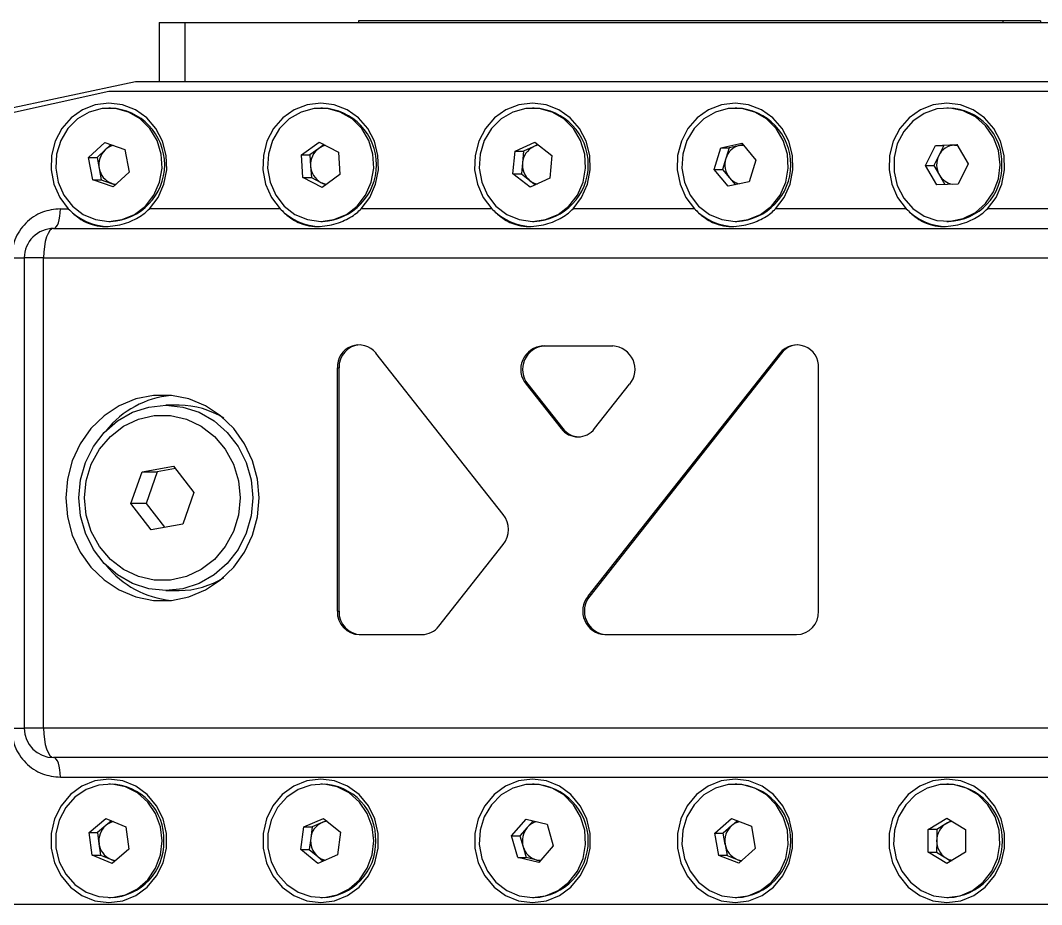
# Model space of a CAD drawing. Header units: centimetres. Extents: x 470464 to 524273, y 49611 to 59074.
# Drawn here: x 490463.28 to 490473.7, y 55528.73 to 55537.75 of the extents above; entities that cross this region are included whole.
import ezdxf

# ---------------------------------------------------------------- set-up
doc = ezdxf.new("R2010")
doc.units = ezdxf.units.CM
doc.header["$MEASUREMENT"] = 0
doc.layers.add('vinç', color=7, linetype='Continuous')

# ---------------------------------------------------------------- blocks, each defined once
blk = doc.blocks.new('JKKÖGÖ')
at = {"color": 2, "linetype": 'Continuous', "lineweight": 25}
for p, q in [((-34329.98, 51666.45), (-34329.98, 51783.47)), ((-34316.98, 51783.37), (-34316.98, 51659.71)), ((-34400.98, 51674.13), (-34400.98, 51781.26)), ((-34399.98, 51671.4), (-34399.98, 51778.52)), ((-34406.98, 51679.17), (-34406.98, 51776.9)), ((-34387.98, 51774.38), (-34387.98, 51761.05)), ((-34385.98, 51665.76), (-34385.98, 51774.58)), ((-34331.98, 51774.58), (-34331.98, 51665.76)), ((-34382.98, 51664.74), (-34382.98, 51773.55)), ((-34334.98, 51773.55), (-34334.98, 51664.74)), ((-34407.18, 51766.48), (-34407.18, 51762.64)), ((-34407.18, 51766.48), (-34406.98, 51766.48)), ((-34407.18, 51762.64), (-34407.18, 51696.86)), ((-34407.18, 51762.64), (-34406.98, 51762.64)), ((-34394.53, 51757.94), (-34392.56, 51759.09)), ((-34392.56, 51759.09), (-34390.51, 51758.06)), ((-34325.81, 51756.91), (-34324.64, 51758.8)), ((-34324.64, 51758.8), (-34322.32, 51758.8)), ((-34322.32, 51758.8), (-34321.16, 51756.9)), ((-34394.46, 51755.76), (-34394.53, 51757.94)), ((-34394.5, 51757.96), (-34394.49, 51757.7)), ((-34394.49, 51757.7), (-34394.46, 51756.61)), ((-34390.51, 51758.06), (-34390.44, 51755.88)), ((-34398.27, 51757.09), (-34398.27, 51756.91)), ((-34394.46, 51755.76), (-34394.46, 51756.61)), ((-34394.46, 51756.61), (-34393.43, 51756.1)), ((-34391.43, 51756.16), (-34390.47, 51756.72)), ((-34386.7, 51756.91), (-34386.7, 51757.09)), ((-34329.27, 51757.09), (-34329.27, 51756.91)), ((-34324.65, 51755.02), (-34325.81, 51756.91)), ((-34325.23, 51756.82), (-34325.54, 51757.34)), ((-34325.23, 51756.82), (-34324.65, 51755.88)), ((-34321.16, 51756.9), (-34322.33, 51755.02)), ((-34322.33, 51755.87), (-34321.75, 51756.82)), ((-34321.75, 51756.82), (-34321.43, 51757.33)), ((-34317.7, 51756.91), (-34317.7, 51757.09)), ((-34392.41, 51754.73), (-34394.46, 51755.76)), ((-34393.43, 51756.1), (-34392.41, 51755.58)), ((-34392.41, 51755.58), (-34391.43, 51756.16)), ((-34390.44, 51755.88), (-34392.41, 51754.73)), ((-34392.41, 51754.73), (-34392.41, 51755.58)), ((-34324.65, 51755.88), (-34324.65, 51755.02)), ((-34324.65, 51755.88), (-34323.49, 51755.88)), ((-34323.49, 51755.88), (-34322.33, 51755.87)), ((-34322.33, 51755.02), (-34322.33, 51755.87)), ((-34322.33, 51755.02), (-34324.65, 51755.02)), ((-34387.98, 51752.77), (-34387.98, 51739.44)), ((-34346.91, 51743.81), (-34371.74, 51743.81)), ((-34344.53, 51722), (-34344.53, 51741.58)), ((-34407.21, 51740.66), (-34407.18, 51740.66)), ((-34373.26, 51739.87), (-34373.26, 51740.04)), ((-34373.26, 51740.04), (-34348.44, 51720.47)), ((-34373.26, 51739.87), (-34348.44, 51720.29)), ((-34394.69, 51735.98), (-34392.96, 51737.43)), ((-34392.96, 51737.43), (-34390.75, 51736.75)), ((-34390.75, 51736.75), (-34390.28, 51734.61)), ((-34325.77, 51734.92), (-34324.98, 51736.97)), ((-34324.98, 51736.97), (-34322.69, 51737.35)), ((-34322.69, 51737.35), (-34321.2, 51735.68)), ((-34394.22, 51733.84), (-34394.69, 51735.98)), ((-34394.53, 51736.11), (-34394.45, 51735.77)), ((-34394.45, 51735.77), (-34394.22, 51734.7)), ((-34321.2, 51735.68), (-34321.99, 51733.63)), ((-34321.6, 51735.51), (-34321.43, 51735.93)), ((-34398.27, 51735.47), (-34398.27, 51735.3)), ((-34394.22, 51733.84), (-34394.22, 51734.7)), ((-34394.22, 51734.7), (-34393.11, 51734.36)), ((-34392.01, 51734.02), (-34391.15, 51734.74)), ((-34390.28, 51734.61), (-34392.01, 51733.16)), ((-34391.15, 51734.74), (-34390.44, 51735.33)), ((-34386.7, 51735.3), (-34386.7, 51735.47)), ((-34329.27, 51735.47), (-34329.27, 51735.3)), ((-34324.28, 51733.25), (-34325.77, 51734.92)), ((-34325.54, 51735.51), (-34325.02, 51734.94)), ((-34325.02, 51734.94), (-34324.28, 51734.1)), ((-34321.99, 51734.48), (-34321.6, 51735.51)), ((-34317.7, 51735.3), (-34317.7, 51735.47)), ((-34392.01, 51733.16), (-34394.22, 51733.84)), ((-34393.11, 51734.36), (-34392.01, 51734.02)), ((-34392.01, 51733.16), (-34392.01, 51734.02)), ((-34323.13, 51734.29), (-34324.28, 51734.1)), ((-34324.28, 51733.25), (-34324.28, 51734.1)), ((-34321.99, 51733.63), (-34324.28, 51733.25)), ((-34323.13, 51734.29), (-34321.99, 51734.48)), ((-34321.99, 51734.48), (-34321.99, 51733.63)), ((-34387.98, 51731.15), (-34387.98, 51718.77)), ((-34365.55, 51720.97), (-34370.08, 51724.54)), ((-34373.98, 51722.83), (-34373.98, 51715.69)), ((-34348.44, 51720.29), (-34348.44, 51720.47)), ((-34370.08, 51714.15), (-34365.55, 51717.72)), ((-34370.08, 51713.98), (-34365.55, 51717.55)), ((-34365.55, 51717.55), (-34365.55, 51717.72)), ((-34394.79, 51714.85), (-34393.43, 51716.61)), ((-34393.43, 51716.61), (-34391.12, 51716.39)), ((-34391.12, 51716.39), (-34390.18, 51714.4)), ((-34325.7, 51713.98), (-34325.18, 51716.11)), ((-34325.18, 51716.11), (-34322.97, 51716.75)), ((-34322.97, 51716.75), (-34321.27, 51715.26)), ((-34398.27, 51714.8), (-34398.27, 51714.62)), ((-34393.85, 51712.86), (-34394.79, 51714.85)), ((-34394.54, 51715.17), (-34394.32, 51714.71)), ((-34390.86, 51714.37), (-34390.43, 51714.93)), ((-34386.7, 51714.62), (-34386.7, 51714.8)), ((-34329.27, 51714.8), (-34329.27, 51714.62)), ((-34321.27, 51715.26), (-34321.79, 51713.14)), ((-34321.53, 51715.06), (-34321.79, 51713.99)), ((-34321.53, 51715.06), (-34321.44, 51715.41)), ((-34317.7, 51714.62), (-34317.7, 51714.8)), ((-34394.32, 51714.71), (-34393.85, 51713.71)), ((-34390.18, 51714.4), (-34391.54, 51712.63)), ((-34391.54, 51713.49), (-34390.86, 51714.37)), ((-34370.08, 51713.98), (-34370.08, 51714.15)), ((-34324, 51712.5), (-34325.7, 51713.98)), ((-34325.53, 51714.69), (-34324.85, 51714.09)), ((-34324.85, 51714.09), (-34324, 51713.35)), ((-34322.89, 51713.67), (-34321.79, 51713.99)), ((-34321.79, 51713.14), (-34321.79, 51713.99)), ((-34393.85, 51712.86), (-34393.85, 51713.71)), ((-34393.85, 51713.71), (-34392.69, 51713.6)), ((-34391.54, 51712.63), (-34393.85, 51712.86)), ((-34392.69, 51713.6), (-34391.54, 51713.49)), ((-34391.54, 51712.63), (-34391.54, 51713.49)), ((-34324, 51713.35), (-34322.89, 51713.67)), ((-34324, 51712.5), (-34324, 51713.35)), ((-34321.79, 51713.14), (-34324, 51712.5)), ((-34356.78, 51711.65), (-34373.26, 51698.65)), ((-34345.38, 51705.07), (-34353.73, 51711.65)), ((-34387.98, 51710.48), (-34387.98, 51697.15)), ((-34344.53, 51696.94), (-34344.53, 51703.36)), ((-34407.18, 51696.86), (-34406.98, 51696.86)), ((-34325.78, 51693.31), (-34324.36, 51695.03)), ((-34324.36, 51695.03), (-34322.06, 51694.73)), ((-34394.8, 51692.86), (-34393.78, 51694.82)), ((-34393.78, 51694.82), (-34391.47, 51694.97)), ((-34391.47, 51694.97), (-34390.17, 51693.16)), ((-34371.74, 51694.88), (-34346.91, 51694.88)), ((-34371.74, 51694.71), (-34371.74, 51694.88)), ((-34371.74, 51694.71), (-34346.91, 51694.71)), ((-34346.91, 51694.71), (-34346.91, 51694.88)), ((-34322.06, 51694.73), (-34321.19, 51692.71)), ((-34398.27, 51693.19), (-34398.27, 51693.01)), ((-34394.54, 51693.35), (-34394.15, 51692.81)), ((-34390.17, 51693.16), (-34391.19, 51691.2)), ((-34391.19, 51692.06), (-34390.68, 51693.04)), ((-34390.68, 51693.04), (-34390.43, 51693.52)), ((-34386.7, 51693.01), (-34386.7, 51693.19)), ((-34329.27, 51693.19), (-34329.27, 51693.01)), ((-34324.91, 51691.29), (-34325.78, 51693.31)), ((-34325.54, 51693.6), (-34325.35, 51693.15)), ((-34325.35, 51693.15), (-34324.91, 51692.14)), ((-34321.9, 51692.71), (-34321.43, 51693.27)), ((-34317.7, 51693.01), (-34317.7, 51693.19)), ((-34393.5, 51691.05), (-34394.8, 51692.86)), ((-34394.15, 51692.81), (-34393.5, 51691.9)), ((-34393.5, 51691.9), (-34392.35, 51691.98)), ((-34393.5, 51691.05), (-34393.5, 51691.9)), ((-34392.35, 51691.98), (-34391.19, 51692.06)), ((-34391.19, 51691.2), (-34391.19, 51692.06)), ((-34324.91, 51691.29), (-34324.91, 51692.14)), ((-34324.91, 51692.14), (-34323.76, 51691.99)), ((-34323.76, 51691.99), (-34322.61, 51691.85)), ((-34321.19, 51692.71), (-34322.61, 51690.99)), ((-34322.61, 51691.85), (-34321.9, 51692.71)), ((-34391.19, 51691.2), (-34393.5, 51691.05)), ((-34322.61, 51690.99), (-34324.91, 51691.29)), ((-34322.61, 51690.99), (-34322.61, 51691.85)), ((-34387.98, 51688.87), (-34387.98, 51675.54)), ((-34361.73, 51678), (-34359.05, 51680.07)), ((-34359.05, 51680.07), (-34355.81, 51678.93)), ((-34400.98, 51679.17), (-34406.98, 51679.17)), ((-34406.98, 51676.54), (-34406.98, 51679.17)), ((-34367.93, 51678.57), (-34367.93, 51677.2)), ((-34355.81, 51678.93), (-34355.24, 51675.71)), ((-34349.03, 51677.2), (-34349.03, 51678.57)), ((-34361.16, 51674.79), (-34361.73, 51678)), ((-34361.49, 51678.19), (-34361.16, 51676.33)), ((-34406.98, 51676.54), (-34400.98, 51676.54)), ((-34361.16, 51674.79), (-34361.16, 51676.33)), ((-34361.16, 51676.33), (-34357.92, 51675.19)), ((-34357.92, 51675.19), (-34355.48, 51677.07)), ((-34355.24, 51675.71), (-34357.92, 51673.65)), ((-34357.92, 51673.65), (-34361.16, 51674.79)), ((-34357.92, 51675.19), (-34357.92, 51673.65)), ((-34395.31, 51647.45), (-34400.98, 51674.13)), ((-34394.02, 51673.04), (-34391.74, 51673.46)), ((-34391.74, 51673.46), (-34390.21, 51671.82)), ((-34324.93, 51673.11), (-34322.63, 51673.43)), ((-34322.63, 51673.43), (-34321.19, 51671.72)), ((-34394.76, 51670.97), (-34394.02, 51673.04)), ((-34325.78, 51671.08), (-34324.93, 51673.11)), ((-34394.48, 51646.39), (-34399.98, 51671.4)), ((-34398.27, 51671.57), (-34398.27, 51671.4)), ((-34394.54, 51671.59), (-34394, 51671.01)), ((-34390.21, 51671.82), (-34390.95, 51669.76)), ((-34390.95, 51670.61), (-34390.58, 51671.65)), ((-34390.58, 51671.65), (-34390.43, 51672.06)), ((-34386.7, 51671.4), (-34386.7, 51671.57)), ((-34329.27, 51671.57), (-34329.27, 51671.4)), ((-34324.34, 51669.37), (-34325.78, 51671.08)), ((-34325.54, 51671.65), (-34325.06, 51671.08)), ((-34325.06, 51671.08), (-34324.34, 51670.22)), ((-34321.19, 51671.72), (-34322.04, 51669.69)), ((-34322.04, 51670.54), (-34321.62, 51671.56)), ((-34321.62, 51671.56), (-34321.43, 51672)), ((-34317.7, 51671.4), (-34317.7, 51671.57)), ((-34393.23, 51669.33), (-34394.76, 51670.97)), ((-34394, 51671.01), (-34393.23, 51670.19)), ((-34393.23, 51670.19), (-34392.09, 51670.4)), ((-34393.23, 51669.33), (-34393.23, 51670.19)), ((-34392.09, 51670.4), (-34390.95, 51670.61)), ((-34390.95, 51669.76), (-34390.95, 51670.61)), ((-34324.34, 51670.22), (-34323.19, 51670.38)), ((-34324.34, 51669.37), (-34324.34, 51670.22)), ((-34323.19, 51670.38), (-34322.04, 51670.54)), ((-34322.04, 51669.69), (-34322.04, 51670.54)), ((-34390.95, 51669.76), (-34393.23, 51669.33)), ((-34322.04, 51669.69), (-34324.34, 51669.37)), ((-34387.98, 51666.45), (-34387.98, 51667.25)), ((-34334.98, 51664.74), (-34382.98, 51664.74)), ((-34382.98, 51664.74), (-34382.98, 51662.76)), ((-34334.98, 51664.74), (-34334.98, 51662.76)), ((-34382.98, 51662.76), (-34334.98, 51662.76)), ((-34382.98, 51661.45), (-34382.98, 51662.76)), ((-34334.98, 51661.45), (-34334.98, 51662.76))]:
    blk.add_line(p, q, dxfattribs=at)
at = {"color": 2, "linetype": 'Continuous', "lineweight": 25, "flags": 128}
for points in [[(-34387.98, 51761.05), (-34389.14, 51761.93), (-34390.49, 51762.52), (-34391.95, 51762.81), (-34393.43, 51762.76), (-34394.87, 51762.39), (-34396.17, 51761.71), (-34397.26, 51760.77), (-34398.09, 51759.61), (-34398.61, 51758.3), (-34398.78, 51756.91), (-34398.61, 51755.52), (-34398.09, 51754.21), (-34397.26, 51753.05), (-34396.17, 51752.11), (-34394.87, 51751.43), (-34393.43, 51751.06), (-34391.95, 51751.01), (-34390.49, 51751.29), (-34389.14, 51751.89), (-34387.98, 51752.77)], [(-34317.18, 51756.91), (-34317.37, 51758.33), (-34317.91, 51759.66), (-34318.77, 51760.83), (-34319.91, 51761.78), (-34321.25, 51762.44), (-34322.73, 51762.79), (-34324.24, 51762.79), (-34325.72, 51762.44), (-34327.06, 51761.78), (-34328.2, 51760.83), (-34329.06, 51759.66), (-34329.6, 51758.33), (-34329.78, 51756.91), (-34329.6, 51755.49), (-34329.06, 51754.16), (-34328.2, 51752.98), (-34327.06, 51752.04), (-34325.72, 51751.37), (-34324.24, 51751.03), (-34322.73, 51751.03), (-34321.25, 51751.37), (-34319.91, 51752.04), (-34318.77, 51752.98), (-34317.91, 51754.16), (-34317.37, 51755.49), (-34317.18, 51756.91)], [(-34392.48, 51762.35), (-34393.92, 51762.17), (-34395.27, 51761.67), (-34396.45, 51760.87), (-34397.37, 51759.82), (-34397.99, 51758.59), (-34398.26, 51757.25), (-34398.17, 51755.89), (-34397.72, 51754.59), (-34396.94, 51753.44), (-34395.89, 51752.51), (-34394.61, 51751.85), (-34393.21, 51751.52), (-34391.76, 51751.52), (-34390.36, 51751.85), (-34389.08, 51752.51), (-34388.03, 51753.44), (-34387.25, 51754.59), (-34386.8, 51755.89), (-34386.71, 51757.25), (-34386.98, 51758.59), (-34387.6, 51759.82), (-34388.52, 51760.87), (-34389.7, 51761.67), (-34391.05, 51762.17), (-34392.48, 51762.35)], [(-34317.7, 51756.91), (-34317.88, 51758.26), (-34318.42, 51759.53), (-34319.27, 51760.63), (-34320.39, 51761.5), (-34321.7, 51762.08), (-34323.12, 51762.33), (-34324.57, 51762.25), (-34325.95, 51761.83), (-34327.17, 51761.1), (-34328.17, 51760.1), (-34328.86, 51758.91), (-34329.22, 51757.59), (-34329.22, 51756.23), (-34328.86, 51754.91), (-34328.17, 51753.71), (-34327.17, 51752.72), (-34325.95, 51751.99), (-34324.57, 51751.57), (-34323.12, 51751.48), (-34321.7, 51751.74), (-34320.39, 51752.32), (-34319.27, 51753.19), (-34318.42, 51754.29), (-34317.88, 51755.56), (-34317.7, 51756.91)], [(-34394.49, 51757.7), (-34394.49, 51757.95), (-34394.48, 51757.97)], [(-34387.98, 51739.44), (-34389.14, 51740.32), (-34390.49, 51740.91), (-34391.95, 51741.19), (-34393.43, 51741.15), (-34394.87, 51740.78), (-34396.17, 51740.1), (-34397.26, 51739.15), (-34398.09, 51737.99), (-34398.61, 51736.68), (-34398.78, 51735.3), (-34398.61, 51733.91), (-34398.09, 51732.6), (-34397.26, 51731.44), (-34396.17, 51730.49), (-34394.87, 51729.82), (-34393.43, 51729.44), (-34391.95, 51729.4), (-34390.49, 51729.68), (-34389.14, 51730.28), (-34387.98, 51731.15)], [(-34317.18, 51735.3), (-34317.37, 51736.71), (-34317.91, 51738.05), (-34318.77, 51739.22), (-34319.91, 51740.17), (-34321.25, 51740.83), (-34322.73, 51741.17), (-34324.24, 51741.17), (-34325.72, 51740.83), (-34327.06, 51740.17), (-34328.2, 51739.22), (-34329.06, 51738.05), (-34329.6, 51736.71), (-34329.78, 51735.3), (-34329.6, 51733.88), (-34329.06, 51732.54), (-34328.2, 51731.37), (-34327.06, 51730.42), (-34325.72, 51729.76), (-34324.24, 51729.42), (-34322.73, 51729.42), (-34321.25, 51729.76), (-34319.91, 51730.42), (-34318.77, 51731.37), (-34317.91, 51732.54), (-34317.37, 51733.88), (-34317.18, 51735.3)], [(-34386.7, 51735.3), (-34386.88, 51736.65), (-34387.42, 51737.91), (-34388.27, 51739.02), (-34389.39, 51739.89), (-34390.7, 51740.47), (-34392.12, 51740.72), (-34393.57, 51740.64), (-34394.95, 51740.21), (-34396.17, 51739.48), (-34397.17, 51738.49), (-34397.86, 51737.3), (-34398.22, 51735.98), (-34398.22, 51734.61), (-34397.86, 51733.29), (-34397.17, 51732.1), (-34396.17, 51731.11), (-34394.95, 51730.38), (-34393.57, 51729.96), (-34392.12, 51729.87), (-34390.7, 51730.13), (-34389.39, 51730.71), (-34388.27, 51731.57), (-34387.42, 51732.68), (-34386.88, 51733.94), (-34386.7, 51735.3)], [(-34317.7, 51735.3), (-34317.88, 51736.65), (-34318.42, 51737.91), (-34319.27, 51739.02), (-34320.39, 51739.89), (-34321.7, 51740.47), (-34323.12, 51740.72), (-34324.57, 51740.64), (-34325.95, 51740.21), (-34327.17, 51739.48), (-34328.17, 51738.49), (-34328.86, 51737.3), (-34329.22, 51735.98), (-34329.22, 51734.61), (-34328.86, 51733.29), (-34328.17, 51732.1), (-34327.17, 51731.11), (-34325.95, 51730.38), (-34324.57, 51729.96), (-34323.12, 51729.87), (-34321.7, 51730.13), (-34320.39, 51730.71), (-34319.27, 51731.57), (-34318.42, 51732.68), (-34317.88, 51733.94), (-34317.7, 51735.3)], [(-34394.45, 51735.77), (-34394.49, 51736.01), (-34394.49, 51736.14)], [(-34387.98, 51718.77), (-34389.14, 51719.64), (-34390.49, 51720.24), (-34391.95, 51720.52), (-34393.43, 51720.48), (-34394.87, 51720.1), (-34396.17, 51719.43), (-34397.26, 51718.48), (-34398.09, 51717.32), (-34398.61, 51716.01), (-34398.78, 51714.62), (-34398.61, 51713.23), (-34398.09, 51711.92), (-34397.26, 51710.76), (-34396.17, 51709.82), (-34394.87, 51709.14), (-34393.43, 51708.77), (-34391.95, 51708.72), (-34390.49, 51709.01), (-34389.14, 51709.6), (-34387.98, 51710.48)], [(-34386.7, 51714.62), (-34386.88, 51715.97), (-34387.42, 51717.24), (-34388.27, 51718.34), (-34389.39, 51719.21), (-34390.7, 51719.79), (-34392.12, 51720.05), (-34393.57, 51719.96), (-34394.95, 51719.54), (-34396.17, 51718.81), (-34397.17, 51717.82), (-34397.86, 51716.62), (-34398.22, 51715.3), (-34398.22, 51713.94), (-34397.86, 51712.62), (-34397.17, 51711.43), (-34396.17, 51710.43), (-34394.95, 51709.7), (-34393.57, 51709.28), (-34392.12, 51709.2), (-34390.7, 51709.45), (-34389.39, 51710.03), (-34388.27, 51710.9), (-34387.42, 51712), (-34386.88, 51713.27), (-34386.7, 51714.62)], [(-34317.18, 51714.62), (-34317.37, 51716.04), (-34317.91, 51717.37), (-34318.77, 51718.55), (-34319.91, 51719.49), (-34321.25, 51720.16), (-34322.73, 51720.5), (-34324.24, 51720.5), (-34325.72, 51720.16), (-34327.06, 51719.49), (-34328.2, 51718.55), (-34329.06, 51717.37), (-34329.6, 51716.04), (-34329.78, 51714.62), (-34329.6, 51713.21), (-34329.06, 51711.87), (-34328.2, 51710.7), (-34327.06, 51709.75), (-34325.72, 51709.09), (-34324.24, 51708.75), (-34322.73, 51708.75), (-34321.25, 51709.09), (-34319.91, 51709.75), (-34318.77, 51710.7), (-34317.91, 51711.87), (-34317.37, 51713.21), (-34317.18, 51714.62)], [(-34317.7, 51714.62), (-34317.88, 51715.97), (-34318.42, 51717.24), (-34319.27, 51718.34), (-34320.39, 51719.21), (-34321.7, 51719.79), (-34323.12, 51720.05), (-34324.57, 51719.96), (-34325.95, 51719.54), (-34327.17, 51718.81), (-34328.17, 51717.82), (-34328.86, 51716.62), (-34329.22, 51715.3), (-34329.22, 51713.94), (-34328.86, 51712.62), (-34328.17, 51711.43), (-34327.17, 51710.43), (-34325.95, 51709.7), (-34324.57, 51709.28), (-34323.12, 51709.2), (-34321.7, 51709.45), (-34320.39, 51710.03), (-34319.27, 51710.9), (-34318.42, 51712), (-34317.88, 51713.27), (-34317.7, 51714.62)], [(-34321.48, 51715.45), (-34321.48, 51715.3), (-34321.53, 51715.06)], [(-34387.98, 51697.15), (-34389.14, 51698.03), (-34390.49, 51698.62), (-34391.95, 51698.91), (-34393.43, 51698.86), (-34394.87, 51698.49), (-34396.17, 51697.81), (-34397.26, 51696.87), (-34398.09, 51695.71), (-34398.61, 51694.4), (-34398.78, 51693.01), (-34398.61, 51691.62), (-34398.09, 51690.31), (-34397.26, 51689.15), (-34396.17, 51688.21), (-34394.87, 51687.53), (-34393.43, 51687.16), (-34391.95, 51687.11), (-34390.49, 51687.39), (-34389.14, 51687.99), (-34387.98, 51688.87)], [(-34386.7, 51693.01), (-34386.88, 51694.36), (-34387.42, 51695.63), (-34388.27, 51696.73), (-34389.39, 51697.6), (-34390.7, 51698.18), (-34392.12, 51698.44), (-34393.57, 51698.35), (-34394.95, 51697.93), (-34396.17, 51697.2), (-34397.17, 51696.21), (-34397.86, 51695.01), (-34398.22, 51693.69), (-34398.22, 51692.33), (-34397.86, 51691.01), (-34397.17, 51689.81), (-34396.17, 51688.82), (-34394.95, 51688.09), (-34393.57, 51687.67), (-34392.12, 51687.58), (-34390.7, 51687.84), (-34389.39, 51688.42), (-34388.27, 51689.29), (-34387.42, 51690.39), (-34386.88, 51691.66), (-34386.7, 51693.01)], [(-34317.18, 51693.01), (-34317.37, 51694.43), (-34317.91, 51695.76), (-34318.77, 51696.94), (-34319.91, 51697.88), (-34321.25, 51698.55), (-34322.73, 51698.89), (-34324.24, 51698.89), (-34325.72, 51698.55), (-34327.06, 51697.88), (-34328.2, 51696.94), (-34329.06, 51695.76), (-34329.6, 51694.43), (-34329.78, 51693.01), (-34329.6, 51691.59), (-34329.06, 51690.26), (-34328.2, 51689.08), (-34327.06, 51688.14), (-34325.72, 51687.47), (-34324.24, 51687.13), (-34322.73, 51687.13), (-34321.25, 51687.47), (-34319.91, 51688.14), (-34318.77, 51689.08), (-34317.91, 51690.26), (-34317.37, 51691.59), (-34317.18, 51693.01)], [(-34323.48, 51698.45), (-34324.92, 51698.28), (-34326.27, 51697.77), (-34327.45, 51696.97), (-34328.37, 51695.92), (-34328.99, 51694.69), (-34329.26, 51693.35), (-34329.17, 51691.99), (-34328.72, 51690.7), (-34327.94, 51689.54), (-34326.89, 51688.61), (-34325.61, 51687.96), (-34324.21, 51687.62), (-34322.76, 51687.62), (-34321.36, 51687.96), (-34320.08, 51688.61), (-34319.03, 51689.54), (-34318.25, 51690.7), (-34317.8, 51691.99), (-34317.71, 51693.35), (-34317.98, 51694.69), (-34318.6, 51695.92), (-34319.52, 51696.97), (-34320.7, 51697.77), (-34322.05, 51698.28), (-34323.48, 51698.45)], [(-34358.48, 51686.73), (-34360.41, 51686.56), (-34362.28, 51686.06), (-34364.01, 51685.25), (-34365.56, 51684.15), (-34366.86, 51682.8), (-34367.88, 51681.26), (-34368.58, 51679.56), (-34368.94, 51677.77), (-34368.94, 51675.95), (-34368.58, 51674.16), (-34367.88, 51672.46), (-34366.86, 51670.91), (-34365.56, 51669.57), (-34364.01, 51668.47), (-34362.28, 51667.66), (-34360.41, 51667.16), (-34358.48, 51666.99), (-34356.56, 51667.16), (-34354.69, 51667.66), (-34352.96, 51668.47), (-34351.41, 51669.57), (-34350.11, 51670.91), (-34349.09, 51672.46), (-34348.39, 51674.16), (-34348.03, 51675.95), (-34348.03, 51677.77), (-34348.39, 51679.56), (-34349.09, 51681.26), (-34350.11, 51682.8), (-34351.41, 51684.15), (-34352.96, 51685.25), (-34354.69, 51686.06), (-34356.56, 51686.56), (-34358.48, 51686.73)], [(-34367.93, 51677.2), (-34367.75, 51678.93), (-34367.22, 51680.6), (-34366.34, 51682.13), (-34365.17, 51683.48), (-34363.74, 51684.58), (-34362.1, 51685.4), (-34360.33, 51685.91), (-34358.48, 51686.08), (-34356.64, 51685.91), (-34354.87, 51685.4), (-34353.23, 51684.58), (-34351.8, 51683.48), (-34350.63, 51682.13), (-34349.75, 51680.6), (-34349.22, 51678.93), (-34349.03, 51677.2), (-34349.22, 51675.47), (-34349.75, 51673.8), (-34350.63, 51672.27), (-34351.8, 51670.92), (-34353.23, 51669.82), (-34354.87, 51669), (-34356.64, 51668.49), (-34358.48, 51668.32), (-34360.33, 51668.49), (-34362.1, 51669), (-34363.74, 51669.82), (-34365.17, 51670.92), (-34366.34, 51672.27), (-34367.22, 51673.8), (-34367.75, 51675.47), (-34367.93, 51677.2)], [(-34358.48, 51668.92), (-34360.24, 51669.09), (-34361.92, 51669.6), (-34363.45, 51670.43), (-34364.76, 51671.55), (-34365.8, 51672.89), (-34366.52, 51674.41), (-34366.89, 51676.03), (-34366.89, 51677.69), (-34366.52, 51679.31), (-34365.8, 51680.83), (-34364.76, 51682.17), (-34363.45, 51683.28), (-34361.92, 51684.11), (-34360.24, 51684.63), (-34358.48, 51684.8), (-34356.73, 51684.63), (-34355.05, 51684.11), (-34353.52, 51683.28), (-34352.21, 51682.17), (-34351.17, 51680.83), (-34350.45, 51679.31), (-34350.08, 51677.69), (-34350.08, 51676.03), (-34350.45, 51674.41), (-34351.17, 51672.89), (-34352.21, 51671.55), (-34353.52, 51670.43), (-34355.05, 51669.6), (-34356.73, 51669.09), (-34358.48, 51668.92)], [(-34387.98, 51675.54), (-34389.14, 51676.42), (-34390.49, 51677.01), (-34391.95, 51677.3), (-34393.43, 51677.25), (-34394.87, 51676.88), (-34396.17, 51676.2), (-34397.26, 51675.26), (-34398.09, 51674.1), (-34398.61, 51672.78), (-34398.78, 51671.4), (-34398.61, 51670.01), (-34398.09, 51668.7), (-34397.26, 51667.54), (-34396.17, 51666.59), (-34394.87, 51665.92), (-34393.43, 51665.54), (-34391.95, 51665.5), (-34390.49, 51665.78), (-34389.14, 51666.38), (-34387.98, 51667.25)], [(-34386.7, 51671.4), (-34386.88, 51672.75), (-34387.42, 51674.02), (-34388.27, 51675.12), (-34389.39, 51675.99), (-34390.7, 51676.57), (-34392.12, 51676.82), (-34393.57, 51676.74), (-34394.95, 51676.32), (-34396.17, 51675.59), (-34397.17, 51674.59), (-34397.86, 51673.4), (-34398.22, 51672.08), (-34398.22, 51670.72), (-34397.86, 51669.4), (-34397.17, 51668.2), (-34396.17, 51667.21), (-34394.95, 51666.48), (-34393.57, 51666.06), (-34392.12, 51665.97), (-34390.7, 51666.23), (-34389.39, 51666.81), (-34388.27, 51667.68), (-34387.42, 51668.78), (-34386.88, 51670.04), (-34386.7, 51671.4)], [(-34317.18, 51671.4), (-34317.37, 51672.81), (-34317.91, 51674.15), (-34318.77, 51675.32), (-34319.91, 51676.27), (-34321.25, 51676.93), (-34322.73, 51677.27), (-34324.24, 51677.27), (-34325.72, 51676.93), (-34327.06, 51676.27), (-34328.2, 51675.32), (-34329.06, 51674.15), (-34329.6, 51672.81), (-34329.78, 51671.4), (-34329.6, 51669.98), (-34329.06, 51668.65), (-34328.2, 51667.47), (-34327.06, 51666.52), (-34325.72, 51665.86), (-34324.24, 51665.52), (-34322.73, 51665.52), (-34321.25, 51665.86), (-34319.91, 51666.52), (-34318.77, 51667.47), (-34317.91, 51668.65), (-34317.37, 51669.98), (-34317.18, 51671.4)], [(-34323.48, 51676.83), (-34324.92, 51676.66), (-34326.27, 51676.16), (-34327.45, 51675.36), (-34328.37, 51674.31), (-34328.99, 51673.08), (-34329.26, 51671.74), (-34329.17, 51670.38), (-34328.72, 51669.08), (-34327.94, 51667.93), (-34326.89, 51667), (-34325.61, 51666.34), (-34324.21, 51666), (-34322.76, 51666), (-34321.36, 51666.34), (-34320.08, 51667), (-34319.03, 51667.93), (-34318.25, 51669.08), (-34317.8, 51670.38), (-34317.71, 51671.74), (-34317.98, 51673.08), (-34318.6, 51674.31), (-34319.52, 51675.36), (-34320.7, 51676.16), (-34322.05, 51676.66), (-34323.48, 51676.83)], [(-34390.48, 51672.11), (-34390.51, 51671.88), (-34390.58, 51671.65)], [(-34385.98, 51665.76), (-34386.02, 51665.9), (-34386.14, 51666.03), (-34386.32, 51666.14), (-34386.57, 51666.25), (-34386.87, 51666.33), (-34387.22, 51666.4), (-34387.59, 51666.43), (-34387.98, 51666.45)], [(-34329.98, 51666.45), (-34330.38, 51666.43), (-34330.75, 51666.4), (-34331.1, 51666.33), (-34331.4, 51666.25), (-34331.65, 51666.14), (-34331.83, 51666.03), (-34331.95, 51665.9), (-34331.98, 51665.76)], [(-34385.98, 51665.76), (-34385.93, 51665.56), (-34385.76, 51665.37), (-34385.48, 51665.19), (-34385.11, 51665.04), (-34384.65, 51664.91), (-34384.13, 51664.82), (-34383.57, 51664.76), (-34382.98, 51664.74)], [(-34334.98, 51664.74), (-34334.4, 51664.76), (-34333.84, 51664.82), (-34333.32, 51664.91), (-34332.86, 51665.04), (-34332.49, 51665.19), (-34332.21, 51665.37), (-34332.04, 51665.56), (-34331.98, 51665.76)]]:
    blk.add_lwpolyline(points, dxfattribs=at)
at = {"color": 2, "linetype": 'Continuous', "lineweight": 25}
for centre, radius, start, end in [((-34392.7, 51756.96), 5.57, 87.7663, 178.672), ((-34392.32, 51756.9), 5.63, 1.9087, 91.653), ((-34323.48, 51756.81), 5.79, 2.6782, 177.3218), ((-34392.61, 51757.79), 1.88, 182.6692, 244.1559), ((-34392.36, 51757.8), 1.89, 299.6425, 350.9899), ((-34391.93, 51756.94), 5.74, 313.361, 359.6741), ((-34323.68, 51757.77), 1.82, 189.917, 211.5294), ((-34323.51, 51757.91), 2.04, 212.2842, 270.5081), ((-34323.46, 51757.91), 2.04, 269.2594, 327.458), ((-34323.29, 51757.77), 1.82, 328.2083, 349.9785), ((-34392.49, 51757.99), 2.12, 243.382, 299.9918), ((-34371.87, 51741.6), 2.22, 86.5745, 231.0798), ((-34346.84, 51741.51), 2.31, 1.8362, 91.7254), ((-34392.48, 51735.2), 5.79, 2.6782, 177.3218), ((-34371.93, 51741.77), 2.18, 182.7189, 232.3459), ((-34323.48, 51735.2), 5.79, 2.6782, 177.3218), ((-34392.57, 51736.21), 1.93, 193.3825, 253.6816), ((-34392.34, 51736.18), 1.87, 309.6806, 345.8588), ((-34323.65, 51736.17), 1.84, 193.2318, 222.0072), ((-34323.26, 51736.15), 1.79, 338.8287, 354.8564), ((-34392.49, 51736.37), 2.11, 252.6329, 309.4979), ((-34391.93, 51735.33), 5.74, 313.361, 359.6741), ((-34323.49, 51736.34), 2.08, 222.4894, 279.8318), ((-34323.43, 51736.25), 1.98, 278.6438, 337.9552), ((-34371.6, 51722.7), 2.39, 50.5358, 176.7889), ((-34346.92, 51722.31), 2.39, 230.5358, 356.7889), ((-34346.92, 51722.14), 2.39, 230.5358, 356.7889), ((-34392.48, 51714.53), 5.79, 2.6782, 177.3218), ((-34366.86, 51719.26), 2.15, 307.3996, 52.6004), ((-34323.48, 51714.53), 5.79, 2.6782, 177.3218), ((-34366.89, 51719.45), 2.18, 307.6839, 357.2513), ((-34371.6, 51716), 2.39, 183.2111, 309.4642), ((-34392.7, 51715.48), 1.8, 187.2764, 205.4851), ((-34392.3, 51715.49), 1.83, 322.1933, 347.8947), ((-34371.6, 51715.82), 2.39, 183.2111, 309.4642), ((-34323.64, 51715.5), 1.86, 194.1073, 229.186), ((-34323.4, 51715.55), 1.94, 285.2151, 345.3715), ((-34392.52, 51715.6), 2, 206.3233, 265.1633), ((-34392.47, 51715.65), 2.06, 263.9357, 321.5996), ((-34391.93, 51714.66), 5.74, 313.361, 359.6741), ((-34323.48, 51715.69), 2.1, 229.3697, 286.2886), ((-34355.26, 51709.68), 2.49, 52.1527, 127.8473), ((-34346.72, 51703.34), 2.18, 0.4491, 52.3353), ((-34392.48, 51692.92), 5.79, 2.6782, 177.3218), ((-34371.87, 51696.93), 2.22, 128.9202, 273.4255), ((-34323.7, 51693.06), 5.57, 87.7663, 178.672), ((-34323.32, 51693), 5.63, 1.9087, 91.653), ((-34346.84, 51697.19), 2.31, 268.2746, 358.1638), ((-34371.82, 51697.18), 2.3, 183.7853, 271.9651), ((-34346.84, 51697.02), 2.31, 268.2746, 358.1638), ((-34392.67, 51693.88), 1.82, 191.4596, 215.8049), ((-34392.45, 51693.99), 2.01, 273.0404, 331.6664), ((-34392.28, 51693.87), 1.8, 332.4808, 351.7874), ((-34391.93, 51693.04), 5.74, 313.361, 359.6741), ((-34323.7, 51693.87), 1.79, 186.3381, 203.5384), ((-34323.53, 51693.97), 1.99, 204.3951, 263.4452), ((-34323.31, 51693.88), 1.84, 320.2904, 347.3433), ((-34392.5, 51694.03), 2.05, 216.4463, 274.2796), ((-34323.48, 51694.05), 2.07, 262.233, 319.7453), ((-34359.45, 51678.55), 8.49, 147.4067, 179.8704), ((-34357.52, 51678.55), 8.49, 0.1296, 32.5933), ((-34359.3, 51678.68), 9.69, 185.6937, 231.1914), ((-34357.67, 51678.68), 9.69, 308.8086, 354.3063), ((-34392.48, 51671.3), 5.79, 2.6782, 177.3218), ((-34323.7, 51671.44), 5.57, 87.7663, 178.672), ((-34323.32, 51671.39), 5.63, 1.9087, 91.653), ((-34323.27, 51672.25), 1.79, 337.1288, 353.9928), ((-34392.65, 51672.27), 1.85, 193.4981, 223.2576), ((-34392.43, 51672.35), 1.97, 279.788, 339.2446), ((-34391.93, 51671.43), 5.74, 313.361, 359.6741), ((-34323.66, 51672.27), 1.84, 192.8298, 220.359), ((-34323.49, 51672.44), 2.07, 220.8868, 278.3495), ((-34323.44, 51672.36), 1.99, 277.1435, 336.2667), ((-34392.49, 51672.45), 2.08, 223.7039, 280.9602), ((-34382.98, 51665.76), 3, 180, 270), ((-34334.98, 51665.76), 3, 270, 0)]:
    blk.add_arc(centre, radius, start, end, dxfattribs=at)
for points, knots in [([(-34387.98, 51752.77), (-34387.69, 51753.07), (-34386.94, 51753.86), (-34386.38, 51754.97), (-34386.16, 51756.17), (-34386.22, 51757.6), (-34386.62, 51759.1), (-34387.32, 51760.35), (-34387.84, 51760.9), (-34387.98, 51761.05)], [0, 0, 0, 0, 0.135162, 0.344011, 0.473319, 0.581697, 0.771588, 0.933967, 1, 1, 1, 1]), ([(-34387.98, 51731.15), (-34387.69, 51731.46), (-34386.94, 51732.25), (-34386.38, 51733.36), (-34386.16, 51734.56), (-34386.22, 51735.98), (-34386.62, 51737.49), (-34387.32, 51738.74), (-34387.84, 51739.28), (-34387.98, 51739.44)], [0, 0, 0, 0, 0.135162, 0.344011, 0.473319, 0.581697, 0.771588, 0.933967, 1, 1, 1, 1]), ([(-34387.98, 51710.48), (-34387.69, 51710.79), (-34386.94, 51711.57), (-34386.38, 51712.68), (-34386.16, 51713.89), (-34386.22, 51715.31), (-34386.62, 51716.82), (-34387.32, 51718.07), (-34387.84, 51718.61), (-34387.98, 51718.77)], [0, 0, 0, 0, 0.135162, 0.344011, 0.473319, 0.581697, 0.771588, 0.933967, 1, 1, 1, 1]), ([(-34387.98, 51688.87), (-34387.69, 51689.18), (-34386.94, 51689.96), (-34386.38, 51691.07), (-34386.16, 51692.28), (-34386.22, 51693.7), (-34386.62, 51695.2), (-34387.32, 51696.45), (-34387.84, 51697), (-34387.98, 51697.15)], [0, 0, 0, 0, 0.135162, 0.344011, 0.473319, 0.581697, 0.771588, 0.933967, 1, 1, 1, 1]), ([(-34387.98, 51667.25), (-34387.69, 51667.56), (-34386.94, 51668.35), (-34386.38, 51669.46), (-34386.16, 51670.66), (-34386.22, 51672.09), (-34386.62, 51673.59), (-34387.32, 51674.84), (-34387.84, 51675.38), (-34387.98, 51675.54)], [0, 0, 0, 0, 0.135162, 0.344011, 0.473319, 0.581697, 0.771588, 0.933967, 1, 1, 1, 1]), ([(-34387.98, 51666.45), (-34387.92, 51665.82), (-34387.78, 51664.53), (-34386.81, 51663.11), (-34385.75, 51662.24), (-34384.59, 51661.62), (-34383.62, 51661.52), (-34382.98, 51661.45)], [0, 0, 0, 0, 0.246658, 0.509429, 0.640431, 0.767201, 1, 1, 1, 1]), ([(-34334.98, 51661.45), (-34334.35, 51661.52), (-34333.38, 51661.62), (-34332.22, 51662.24), (-34331.16, 51663.11), (-34330.19, 51664.53), (-34330.05, 51665.82), (-34329.98, 51666.45)], [0, 0, 0, 0, 0.232799, 0.359569, 0.490571, 0.753342, 1, 1, 1, 1])]:
    blk.add_open_spline(points, degree=3, knots=knots, dxfattribs=at)
blk = doc.blocks.new('ytrrytyıyrttrtrdffcfrfrrdftgyu')
at = {"color": 1, "xscale": 0.1, "yscale": 0.1, "zscale": 0.1}
blk.add_blockref('JKKÖGÖ', (397754.461, 71282.509), dxfattribs=at)
blk = doc.blocks.new('KLJLKHŞKLJKŞJHIUHYGFRTDTRFJKLK')
at = {"layer": 'vinç', "color": 2}
blk.add_blockref('ytrrytyıyrttrtrdffcfrfrrdftgyu', (-5.5, -666), dxfattribs=at)

msp = doc.modelspace()

# ---------------------------------------------------------------- block references
at = {"layer": 'vinç', "color": 2, "rotation": 270}
msp.add_blockref('KLJLKHŞKLJKŞJHIUHYGFRTDTRFJKLK', (414680.531, 449845.993), dxfattribs=at)

doc.saveas('drawing.dxf')
